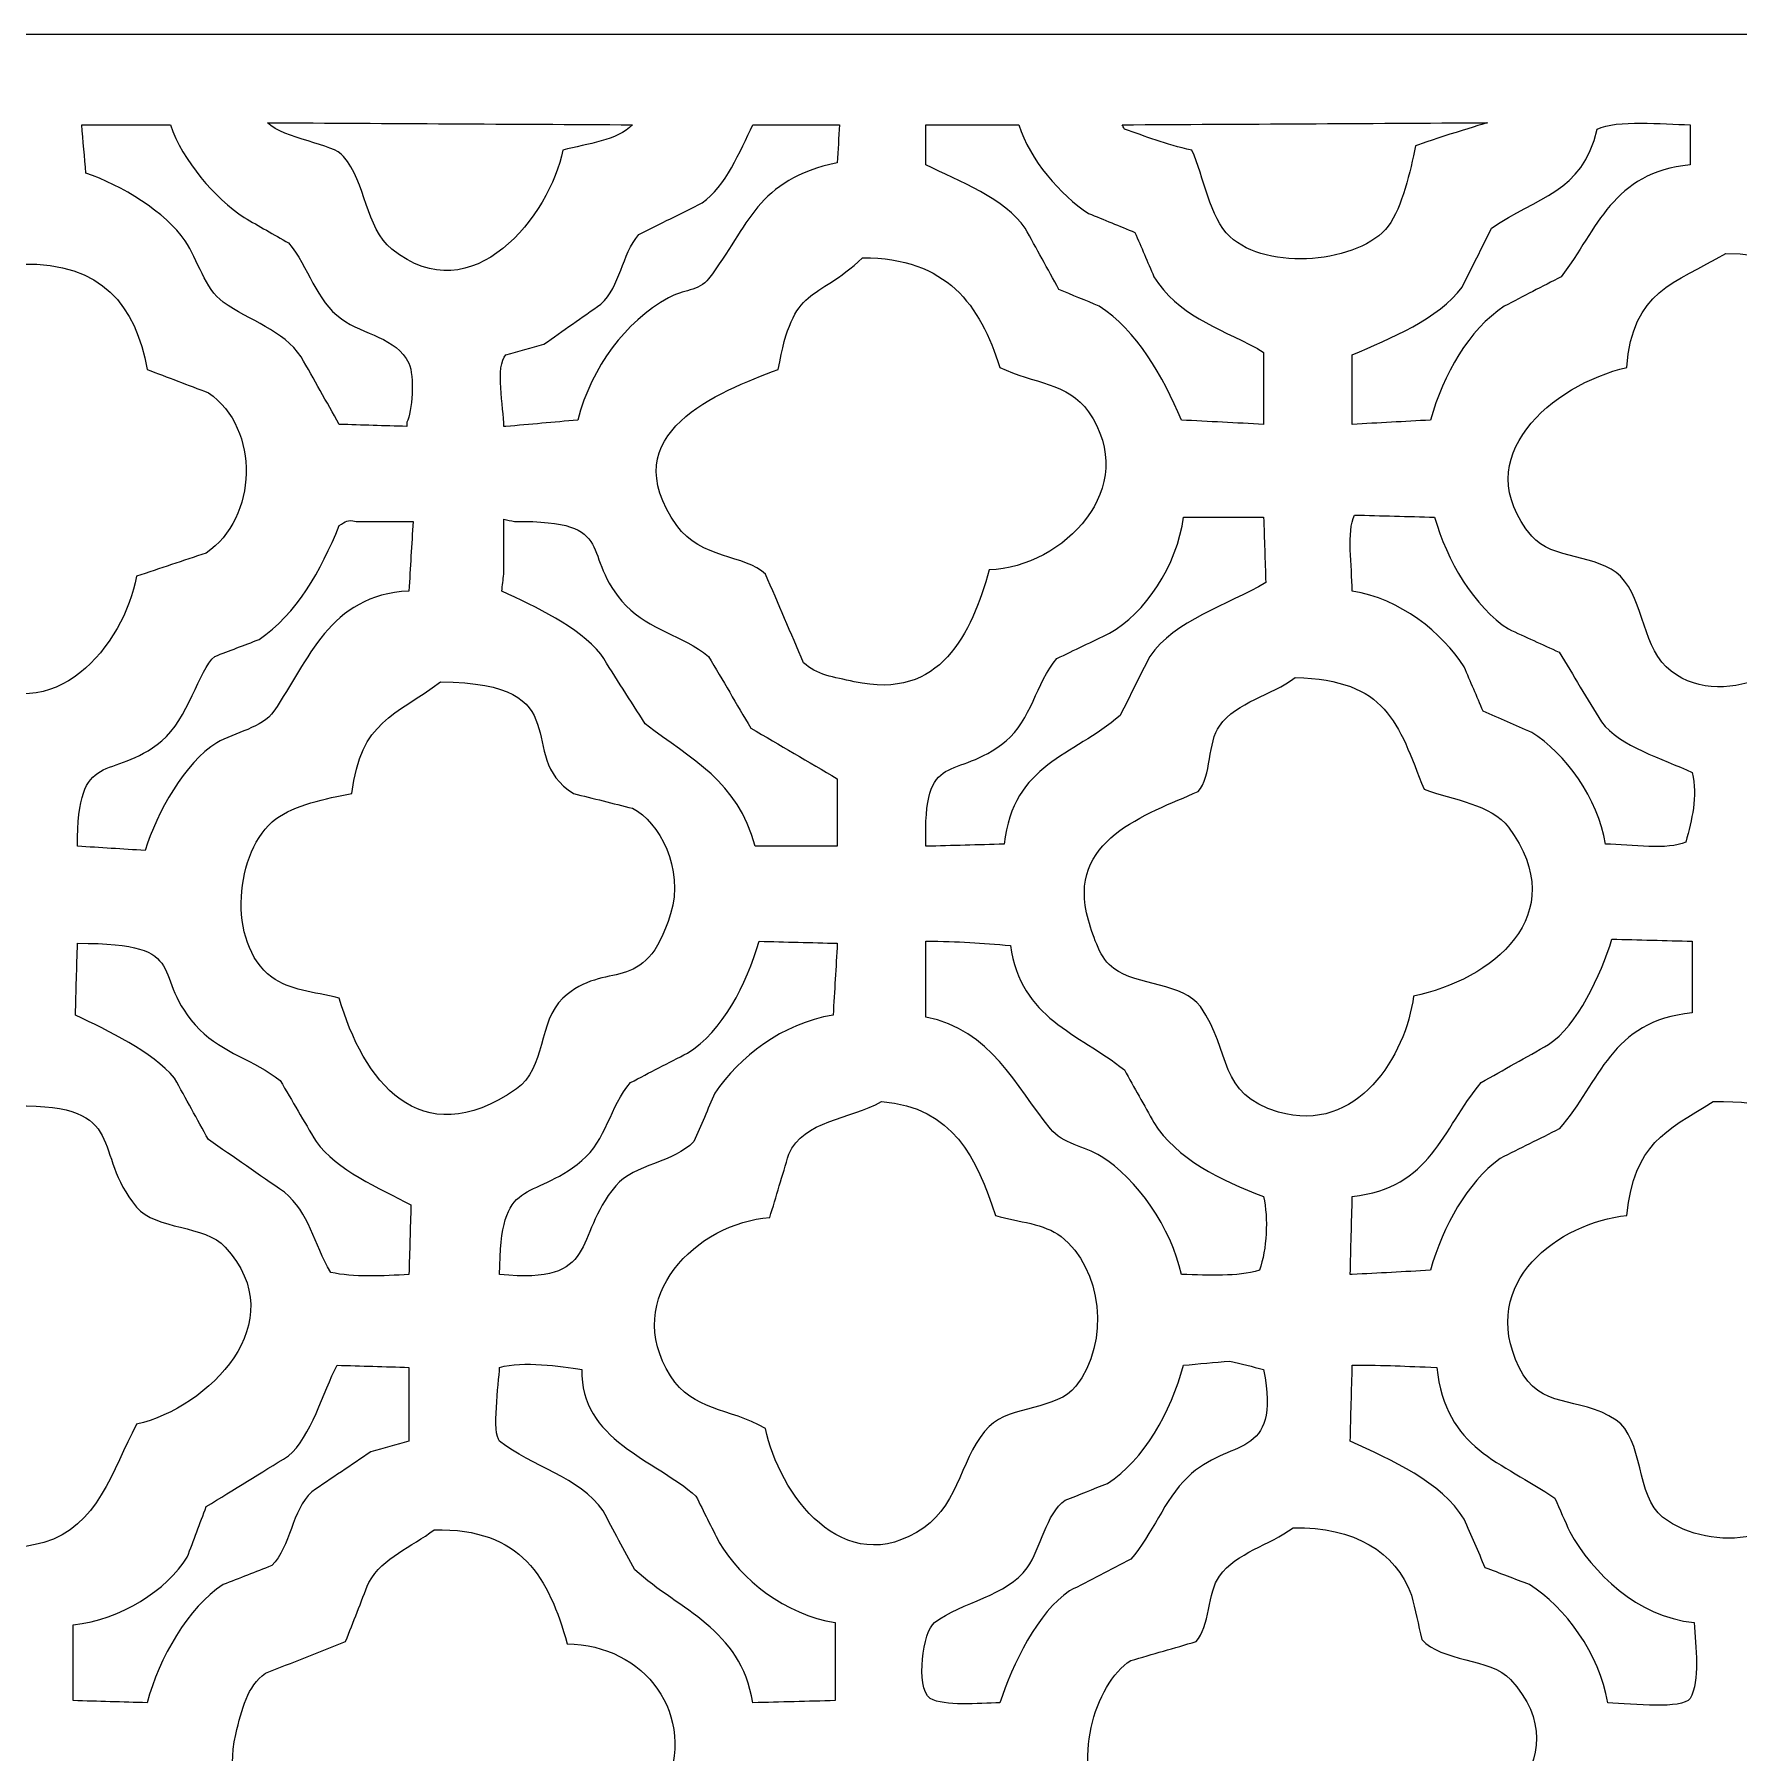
# Model space of a CAD drawing. Header units: centimetres. Extents: x -27.5 to -1.9, y -9.6 to -4.5.
# Drawn here: x -24.982 to -22.491, y -7.04 to -4.528 of the extents above; entities that cross this region are included whole.
import ezdxf

# ---------------------------------------------------------------- set-up
doc = ezdxf.new("R2010")
doc.units = ezdxf.units.CM
doc.header["$MEASUREMENT"] = 0
doc.layers.add('layer 1', color=7, linetype='Continuous')

msp = doc.modelspace()

# ---------------------------------------------------------------- linework, layer by layer
at = {"layer": 'layer 1', "color": 250}
for points, knots in [([(-27.47273, -4.52768), (-27.47273, -4.52768), (-16.31214, -4.52768), (-16.31214, -4.52768), (-16.31214, -4.52768), (-16.31214, -4.52768), (-16.31214, -9.55272), (-16.31214, -9.55272), (-16.31214, -9.55272), (-16.31214, -9.55272), (-27.47273, -9.55272), (-27.47273, -9.55272), (-27.47273, -9.55272), (-27.47273, -9.55272), (-27.47273, -4.52768), (-27.47273, -4.52768)], [0, 0, 0, 0, 0.2, 0.2, 0.2, 0.2, 0.4, 0.4, 0.4, 0.4, 0.6, 0.6, 0.6, 0.6, 1, 1, 1, 1]), ([(-24.91267, -4.65991), (-24.91062, -4.68355), (-24.90856, -4.70721), (-24.9065, -4.73086), (-24.9065, -4.73086), (-24.85527, -4.74753), (-24.78949, -4.78823), (-24.76152, -4.82957), (-24.76152, -4.82957), (-24.74245, -4.85775), (-24.73326, -4.89955), (-24.706, -4.91903), (-24.706, -4.91903), (-24.66715, -4.94678), (-24.61872, -4.95997), (-24.59186, -4.99923), (-24.59186, -4.99923), (-24.57335, -5.03213), (-24.55484, -5.06504), (-24.53633, -5.09794), (-24.53633, -5.09794), (-24.50343, -5.09897), (-24.47052, -5.1), (-24.43762, -5.10102), (-24.43762, -5.10102), (-24.43762, -5.09897), (-24.43762, -5.09691), (-24.43762, -5.09486), (-24.43762, -5.09486), (-24.42951, -5.08), (-24.42604, -5.02737), (-24.43454, -5.00848), (-24.43454, -5.00848), (-24.45321, -4.97068), (-24.50035, -4.96723), (-24.53325, -4.9437), (-24.53325, -4.9437), (-24.57061, -4.91699), (-24.58108, -4.8677), (-24.61037, -4.83265), (-24.61037, -4.83265), (-24.63196, -4.82031), (-24.65356, -4.80797), (-24.67515, -4.79564), (-24.67515, -4.79564), (-24.71838, -4.76672), (-24.76503, -4.71292), (-24.78311, -4.65991), (-24.78311, -4.65991), (-24.8263, -4.65991), (-24.86949, -4.65991), (-24.91267, -4.65991)], [0, 0, 0, 0, 0.0714286, 0.0714286, 0.0714286, 0.0714286, 0.1428571, 0.1428571, 0.1428571, 0.1428571, 0.2142857, 0.2142857, 0.2142857, 0.2142857, 0.2857143, 0.2857143, 0.2857143, 0.2857143, 0.3571429, 0.3571429, 0.3571429, 0.3571429, 0.4285714, 0.4285714, 0.4285714, 0.4285714, 0.5, 0.5, 0.5, 0.5, 0.5714286, 0.5714286, 0.5714286, 0.5714286, 0.6428571, 0.6428571, 0.6428571, 0.6428571, 0.7142857, 0.7142857, 0.7142857, 0.7142857, 0.7857143, 0.7857143, 0.7857143, 0.7857143, 0.8571429, 0.8571429, 0.8571429, 0.8571429, 1, 1, 1, 1]), ([(-24.64122, -4.65682), (-24.61714, -4.68115), (-24.54386, -4.68735), (-24.53017, -4.70618), (-24.53017, -4.70618), (-24.49694, -4.74407), (-24.49846, -4.81011), (-24.45922, -4.84191), (-24.45922, -4.84191), (-24.34106, -4.93764), (-24.22859, -4.79153), (-24.20935, -4.69692), (-24.20935, -4.69692), (-24.17327, -4.68731), (-24.13019, -4.68311), (-24.10756, -4.65991), (-24.10756, -4.65991), (-24.28543, -4.65888), (-24.46335, -4.65785), (-24.64122, -4.65682)], [0, 0, 0, 0, 0.1666667, 0.1666667, 0.1666667, 0.1666667, 0.3333333, 0.3333333, 0.3333333, 0.3333333, 0.5, 0.5, 0.5, 0.5, 0.6666667, 0.6666667, 0.6666667, 0.6666667, 1, 1, 1, 1]), ([(-23.80525, -4.65991), (-23.84741, -4.65991), (-23.88957, -4.65991), (-23.93173, -4.65991), (-23.93173, -4.65991), (-23.95081, -4.69864), (-23.97159, -4.75039), (-24.00576, -4.77404), (-24.00576, -4.77404), (-24.0366, -4.78947), (-24.06746, -4.80489), (-24.0983, -4.82031), (-24.0983, -4.82031), (-24.12412, -4.85016), (-24.12502, -4.89569), (-24.15383, -4.92211), (-24.15383, -4.92211), (-24.18159, -4.94164), (-24.20936, -4.96118), (-24.23712, -4.98072), (-24.23712, -4.98072), (-24.25562, -4.98586), (-24.27413, -4.991), (-24.29264, -4.99614), (-24.29264, -4.99614), (-24.30871, -5.01156), (-24.29591, -5.07438), (-24.29573, -5.10102), (-24.29573, -5.10102), (-24.2947, -5.10102), (-24.29367, -5.10102), (-24.29264, -5.10102), (-24.29264, -5.10102), (-24.25768, -5.09794), (-24.22272, -5.09485), (-24.18776, -5.09177), (-24.18776, -5.09177), (-24.16666, -5.0123), (-24.11907, -4.94923), (-24.05512, -4.91286), (-24.05512, -4.91286), (-24.03435, -4.90104), (-24.0104, -4.90328), (-23.99651, -4.88509), (-23.99651, -4.88509), (-23.93643, -4.80646), (-23.92719, -4.74025), (-23.80834, -4.71543), (-23.80834, -4.71543), (-23.80731, -4.69693), (-23.80628, -4.67841), (-23.80525, -4.65991)], [0, 0, 0, 0, 0.0714286, 0.0714286, 0.0714286, 0.0714286, 0.1428571, 0.1428571, 0.1428571, 0.1428571, 0.2142857, 0.2142857, 0.2142857, 0.2142857, 0.2857143, 0.2857143, 0.2857143, 0.2857143, 0.3571429, 0.3571429, 0.3571429, 0.3571429, 0.4285714, 0.4285714, 0.4285714, 0.4285714, 0.5, 0.5, 0.5, 0.5, 0.5714286, 0.5714286, 0.5714286, 0.5714286, 0.6428571, 0.6428571, 0.6428571, 0.6428571, 0.7142857, 0.7142857, 0.7142857, 0.7142857, 0.7857143, 0.7857143, 0.7857143, 0.7857143, 0.8571429, 0.8571429, 0.8571429, 0.8571429, 1, 1, 1, 1]), ([(-23.67878, -4.65991), (-23.67878, -4.67944), (-23.67878, -4.69898), (-23.67878, -4.71852), (-23.67878, -4.71852), (-23.63142, -4.74211), (-23.56231, -4.76824), (-23.53379, -4.81106), (-23.53379, -4.81106), (-23.51734, -4.84088), (-23.50089, -4.8707), (-23.48444, -4.90052), (-23.48444, -4.90052), (-23.4649, -4.90874), (-23.44536, -4.91697), (-23.42583, -4.92519), (-23.42583, -4.92519), (-23.37058, -4.96004), (-23.33202, -5.02815), (-23.30552, -5.09177), (-23.30552, -5.09177), (-23.26543, -5.09383), (-23.22532, -5.09588), (-23.18522, -5.09794), (-23.18522, -5.09794), (-23.18522, -5.06298), (-23.18522, -5.02802), (-23.18522, -4.99306), (-23.18522, -4.99306), (-23.1883, -4.991), (-23.19139, -4.98895), (-23.19447, -4.98689), (-23.19447, -4.98689), (-23.25578, -4.95497), (-23.30988, -4.93815), (-23.34562, -4.88201), (-23.34562, -4.88201), (-23.35488, -4.86042), (-23.36413, -4.83882), (-23.37339, -4.81723), (-23.37339, -4.81723), (-23.39601, -4.80798), (-23.41863, -4.79872), (-23.44125, -4.78947), (-23.44125, -4.78947), (-23.48208, -4.76253), (-23.52714, -4.71104), (-23.54305, -4.65991), (-23.54305, -4.65991), (-23.58829, -4.65991), (-23.63354, -4.65991), (-23.67878, -4.65991)], [0, 0, 0, 0, 0.0714286, 0.0714286, 0.0714286, 0.0714286, 0.1428571, 0.1428571, 0.1428571, 0.1428571, 0.2142857, 0.2142857, 0.2142857, 0.2142857, 0.2857143, 0.2857143, 0.2857143, 0.2857143, 0.3571429, 0.3571429, 0.3571429, 0.3571429, 0.4285714, 0.4285714, 0.4285714, 0.4285714, 0.5, 0.5, 0.5, 0.5, 0.5714286, 0.5714286, 0.5714286, 0.5714286, 0.6428571, 0.6428571, 0.6428571, 0.6428571, 0.7142857, 0.7142857, 0.7142857, 0.7142857, 0.7857143, 0.7857143, 0.7857143, 0.7857143, 0.8571429, 0.8571429, 0.8571429, 0.8571429, 1, 1, 1, 1]), ([(-22.85824, -4.65682), (-23.0361, -4.65785), (-23.21403, -4.65888), (-23.3919, -4.65991), (-23.3919, -4.65991), (-23.39087, -4.66196), (-23.38984, -4.66402), (-23.38881, -4.66608), (-23.38881, -4.66608), (-23.35774, -4.67671), (-23.32935, -4.68895), (-23.2901, -4.69692), (-23.2901, -4.69692), (-23.27258, -4.73596), (-23.2641, -4.79547), (-23.23457, -4.8234), (-23.23457, -4.8234), (-23.1806, -4.87446), (-23.04399, -4.86228), (-23.00322, -4.80797), (-23.00322, -4.80797), (-22.98261, -4.78053), (-22.971, -4.72794), (-22.96312, -4.69076), (-22.96312, -4.69076), (-22.94512, -4.68327), (-22.85824, -4.65682), (-22.85824, -4.65682)], [0, 0, 0, 0, 0.125, 0.125, 0.125, 0.125, 0.25, 0.25, 0.25, 0.25, 0.375, 0.375, 0.375, 0.375, 0.5, 0.5, 0.5, 0.5, 0.625, 0.625, 0.625, 0.625, 0.75, 0.75, 0.75, 0.75, 1, 1, 1, 1]), ([(-22.5621, -4.65991), (-22.60283, -4.65907), (-22.66806, -4.65224), (-22.69783, -4.66608), (-22.69783, -4.66608), (-22.71875, -4.76086), (-22.78667, -4.76455), (-22.85207, -4.81106), (-22.85207, -4.81106), (-22.86646, -4.83985), (-22.88086, -4.86864), (-22.89525, -4.89743), (-22.89525, -4.89743), (-22.92925, -4.94311), (-23.00002, -4.97273), (-23.05566, -4.99614), (-23.05566, -4.99614), (-23.05566, -5.03007), (-23.05566, -5.06401), (-23.05566, -5.09794), (-23.05566, -5.09794), (-23.01762, -5.09588), (-22.97957, -5.09383), (-22.94152, -5.09177), (-22.94152, -5.09177), (-22.92192, -5.02414), (-22.88598, -4.95995), (-22.83356, -4.92519), (-22.83356, -4.92519), (-22.8058, -4.9108), (-22.77803, -4.8964), (-22.75027, -4.88201), (-22.75027, -4.88201), (-22.69692, -4.81167), (-22.67528, -4.72985), (-22.5621, -4.71852), (-22.5621, -4.71852), (-22.5621, -4.69898), (-22.5621, -4.67944), (-22.5621, -4.65991)], [0, 0, 0, 0, 0.0909091, 0.0909091, 0.0909091, 0.0909091, 0.1818182, 0.1818182, 0.1818182, 0.1818182, 0.2727273, 0.2727273, 0.2727273, 0.2727273, 0.3636364, 0.3636364, 0.3636364, 0.3636364, 0.4545455, 0.4545455, 0.4545455, 0.4545455, 0.5454545, 0.5454545, 0.5454545, 0.5454545, 0.6363636, 0.6363636, 0.6363636, 0.6363636, 0.7272727, 0.7272727, 0.7272727, 0.7272727, 0.8181818, 0.8181818, 0.8181818, 0.8181818, 1, 1, 1, 1]), ([(-22.50966, -4.84808), (-22.58559, -4.89258), (-22.64545, -4.90169), (-22.65464, -5.01465), (-22.65464, -5.01465), (-22.76265, -5.04), (-22.88989, -5.1461), (-22.79346, -5.26143), (-22.79346, -5.26143), (-22.76414, -5.29649), (-22.6954, -5.28772), (-22.6639, -5.32004), (-22.6639, -5.32004), (-22.6282, -5.35666), (-22.63131, -5.42767), (-22.58986, -5.45885), (-22.58986, -5.45885), (-22.50701, -5.52119), (-22.38247, -5.44333), (-22.35234, -5.38174), (-22.35234, -5.38174), (-22.34823, -5.35809), (-22.34411, -5.33443), (-22.34, -5.31079), (-22.34, -5.31079), (-22.26241, -5.28943), (-22.10385, -5.21521), (-22.18268, -5.09794), (-22.18268, -5.09794), (-22.21598, -5.04839), (-22.27766, -5.03593), (-22.33383, -5.00848), (-22.33383, -5.00848), (-22.35328, -4.9141), (-22.39512, -4.84793), (-22.50966, -4.84808)], [0, 0, 0, 0, 0.1, 0.1, 0.1, 0.1, 0.2, 0.2, 0.2, 0.2, 0.3, 0.3, 0.3, 0.3, 0.4, 0.4, 0.4, 0.4, 0.5, 0.5, 0.5, 0.5, 0.6, 0.6, 0.6, 0.6, 0.7, 0.7, 0.7, 0.7, 0.8, 0.8, 0.8, 0.8, 1, 1, 1, 1]), ([(-24.99905, -4.8635), (-25.03259, -4.88447), (-25.07582, -4.89927), (-25.09776, -4.93136), (-25.09776, -4.93136), (-25.10907, -4.96324), (-25.12038, -4.99512), (-25.13169, -5.02699), (-25.13169, -5.02699), (-25.1502, -5.0311), (-25.16871, -5.03522), (-25.18722, -5.03933), (-25.18722, -5.03933), (-25.23676, -5.06237), (-25.32164, -5.12411), (-25.29827, -5.21516), (-25.29827, -5.21516), (-25.27218, -5.3168), (-25.21606, -5.27309), (-25.1502, -5.32004), (-25.1502, -5.32004), (-25.10798, -5.35014), (-25.11934, -5.43559), (-25.07616, -5.46502), (-25.07616, -5.46502), (-24.95395, -5.54834), (-24.85084, -5.42002), (-24.83247, -5.32004), (-24.83247, -5.32004), (-24.79854, -5.30873), (-24.7646, -5.29742), (-24.73067, -5.28611), (-24.73067, -5.28611), (-24.65615, -5.23556), (-24.65097, -5.10409), (-24.72759, -5.05167), (-24.72759, -5.05167), (-24.75741, -5.04036), (-24.78723, -5.02905), (-24.81705, -5.01774), (-24.81705, -5.01774), (-24.83329, -4.92474), (-24.88391, -4.861), (-24.99905, -4.8635)], [0, 0, 0, 0, 0.0833333, 0.0833333, 0.0833333, 0.0833333, 0.1666667, 0.1666667, 0.1666667, 0.1666667, 0.25, 0.25, 0.25, 0.25, 0.3333333, 0.3333333, 0.3333333, 0.3333333, 0.4166667, 0.4166667, 0.4166667, 0.4166667, 0.5, 0.5, 0.5, 0.5, 0.5833333, 0.5833333, 0.5833333, 0.5833333, 0.6666667, 0.6666667, 0.6666667, 0.6666667, 0.75, 0.75, 0.75, 0.75, 0.8333333, 0.8333333, 0.8333333, 0.8333333, 1, 1, 1, 1]), ([(-23.77132, -4.85425), (-23.84115, -4.92061), (-23.87232, -4.89073), (-23.89471, -5.01774), (-23.89471, -5.01774), (-23.98097, -5.05024), (-24.13918, -5.11016), (-24.04278, -5.24601), (-24.04278, -5.24601), (-24.00822, -5.29471), (-23.94265, -5.28847), (-23.91322, -5.31696), (-23.91322, -5.31696), (-23.89471, -5.36014), (-23.8762, -5.40333), (-23.85769, -5.44652), (-23.85769, -5.44652), (-23.83906, -5.46424), (-23.81399, -5.46758), (-23.78366, -5.47428), (-23.78366, -5.47428), (-23.65667, -5.50233), (-23.61271, -5.40359), (-23.58624, -5.31079), (-23.58624, -5.31079), (-23.4774, -5.30668), (-23.3642, -5.19049), (-23.44125, -5.07943), (-23.44125, -5.07943), (-23.47109, -5.03643), (-23.52122, -5.03904), (-23.57081, -5.01465), (-23.57081, -5.01465), (-23.59953, -4.92343), (-23.64814, -4.85443), (-23.77132, -4.85425)], [0, 0, 0, 0, 0.1, 0.1, 0.1, 0.1, 0.2, 0.2, 0.2, 0.2, 0.3, 0.3, 0.3, 0.3, 0.4, 0.4, 0.4, 0.4, 0.5, 0.5, 0.5, 0.5, 0.6, 0.6, 0.6, 0.6, 0.7, 0.7, 0.7, 0.7, 0.8, 0.8, 0.8, 0.8, 1, 1, 1, 1]), ([(-24.91884, -5.71489), (-24.88594, -5.71694), (-24.85303, -5.719), (-24.82013, -5.72106), (-24.82013, -5.72106), (-24.80242, -5.66551), (-24.76232, -5.59197), (-24.71525, -5.56374), (-24.71525, -5.56374), (-24.68879, -5.54786), (-24.64892, -5.54213), (-24.63196, -5.51746), (-24.63196, -5.51746), (-24.58083, -5.44311), (-24.55124, -5.34771), (-24.43454, -5.34163), (-24.43454, -5.34163), (-24.43248, -5.30771), (-24.43043, -5.27377), (-24.42837, -5.23984), (-24.42837, -5.23984), (-24.45613, -5.23984), (-24.4839, -5.23984), (-24.51166, -5.23984), (-24.51166, -5.23984), (-24.52555, -5.23698), (-24.52582, -5.23944), (-24.53633, -5.24601), (-24.53633, -5.24601), (-24.56326, -5.31187), (-24.59822, -5.37515), (-24.65356, -5.41258), (-24.65356, -5.41258), (-24.67515, -5.42081), (-24.69674, -5.42904), (-24.71833, -5.43726), (-24.71833, -5.43726), (-24.74126, -5.45683), (-24.75763, -5.52942), (-24.79545, -5.56065), (-24.79545, -5.56065), (-24.87006, -5.62225), (-24.91935, -5.56739), (-24.91884, -5.71489)], [0, 0, 0, 0, 0.0833333, 0.0833333, 0.0833333, 0.0833333, 0.1666667, 0.1666667, 0.1666667, 0.1666667, 0.25, 0.25, 0.25, 0.25, 0.3333333, 0.3333333, 0.3333333, 0.3333333, 0.4166667, 0.4166667, 0.4166667, 0.4166667, 0.5, 0.5, 0.5, 0.5, 0.5833333, 0.5833333, 0.5833333, 0.5833333, 0.6666667, 0.6666667, 0.6666667, 0.6666667, 0.75, 0.75, 0.75, 0.75, 0.8333333, 0.8333333, 0.8333333, 0.8333333, 1, 1, 1, 1]), ([(-23.80834, -5.71489), (-23.80834, -5.68199), (-23.80834, -5.64908), (-23.80834, -5.61618), (-23.80834, -5.61618), (-23.85049, -5.5915), (-23.89266, -5.56682), (-23.93481, -5.54214), (-23.93481, -5.54214), (-23.95537, -5.50719), (-23.97594, -5.47222), (-23.99651, -5.43726), (-23.99651, -5.43726), (-24.03469, -5.40617), (-24.08339, -5.39823), (-24.11681, -5.36323), (-24.11681, -5.36323), (-24.18842, -5.28823), (-24.12291, -5.23858), (-24.2803, -5.23984), (-24.2803, -5.23984), (-24.28544, -5.23881), (-24.29058, -5.23778), (-24.29573, -5.23675), (-24.29573, -5.23675), (-24.29573, -5.26348), (-24.29573, -5.29023), (-24.29573, -5.31696), (-24.29573, -5.31696), (-24.29675, -5.32518), (-24.29778, -5.33341), (-24.29881, -5.34163), (-24.29881, -5.34163), (-24.24862, -5.36565), (-24.18733, -5.39299), (-24.15383, -5.43418), (-24.15383, -5.43418), (-24.13224, -5.46811), (-24.11064, -5.50204), (-24.08905, -5.53597), (-24.08905, -5.53597), (-24.02123, -5.5886), (-23.95378, -5.61876), (-23.92864, -5.71489), (-23.92864, -5.71489), (-23.88854, -5.71489), (-23.84843, -5.71489), (-23.80834, -5.71489)], [0, 0, 0, 0, 0.0769231, 0.0769231, 0.0769231, 0.0769231, 0.1538462, 0.1538462, 0.1538462, 0.1538462, 0.2307692, 0.2307692, 0.2307692, 0.2307692, 0.3076923, 0.3076923, 0.3076923, 0.3076923, 0.3846154, 0.3846154, 0.3846154, 0.3846154, 0.4615385, 0.4615385, 0.4615385, 0.4615385, 0.5384615, 0.5384615, 0.5384615, 0.5384615, 0.6153846, 0.6153846, 0.6153846, 0.6153846, 0.6923077, 0.6923077, 0.6923077, 0.6923077, 0.7692308, 0.7692308, 0.7692308, 0.7692308, 0.8461538, 0.8461538, 0.8461538, 0.8461538, 1, 1, 1, 1]), ([(-23.67878, -5.71489), (-23.64074, -5.71386), (-23.60268, -5.71283), (-23.56464, -5.7118), (-23.56464, -5.7118), (-23.55049, -5.59315), (-23.46498, -5.58421), (-23.39498, -5.52363), (-23.39498, -5.52363), (-23.38059, -5.49485), (-23.36619, -5.46605), (-23.35179, -5.43726), (-23.35179, -5.43726), (-23.31513, -5.38465), (-23.23891, -5.36229), (-23.18213, -5.3293), (-23.18213, -5.3293), (-23.18316, -5.29742), (-23.18419, -5.26554), (-23.18522, -5.23367), (-23.18522, -5.23367), (-23.22429, -5.23367), (-23.26337, -5.23367), (-23.30244, -5.23367), (-23.30244, -5.23367), (-23.31133, -5.30383), (-23.35885, -5.37503), (-23.41041, -5.40333), (-23.41041, -5.40333), (-23.43611, -5.41567), (-23.46182, -5.42801), (-23.48752, -5.44035), (-23.48752, -5.44035), (-23.51782, -5.47658), (-23.5254, -5.53054), (-23.56156, -5.56065), (-23.56156, -5.56065), (-23.63628, -5.62288), (-23.68367, -5.56686), (-23.67878, -5.71489)], [0, 0, 0, 0, 0.0909091, 0.0909091, 0.0909091, 0.0909091, 0.1818182, 0.1818182, 0.1818182, 0.1818182, 0.2727273, 0.2727273, 0.2727273, 0.2727273, 0.3636364, 0.3636364, 0.3636364, 0.3636364, 0.4545455, 0.4545455, 0.4545455, 0.4545455, 0.5454545, 0.5454545, 0.5454545, 0.5454545, 0.6363636, 0.6363636, 0.6363636, 0.6363636, 0.7272727, 0.7272727, 0.7272727, 0.7272727, 0.8181818, 0.8181818, 0.8181818, 0.8181818, 1, 1, 1, 1]), ([(-23.05257, -5.23058), (-23.06386, -5.25492), (-23.05641, -5.30479), (-23.05566, -5.34163), (-23.05566, -5.34163), (-22.98563, -5.35278), (-22.92423, -5.40254), (-22.89217, -5.45268), (-22.89217, -5.45268), (-22.88291, -5.47428), (-22.87366, -5.49587), (-22.86441, -5.51746), (-22.86441, -5.51746), (-22.84076, -5.52775), (-22.8171, -5.53803), (-22.79346, -5.54831), (-22.79346, -5.54831), (-22.74458, -5.57907), (-22.69635, -5.6443), (-22.68549, -5.7118), (-22.68549, -5.7118), (-22.64692, -5.7126), (-22.59463, -5.72095), (-22.56827, -5.70872), (-22.56827, -5.70872), (-22.55932, -5.6758), (-22.55063, -5.6429), (-22.55902, -5.60692), (-22.55902, -5.60692), (-22.60248, -5.58662), (-22.66393, -5.56954), (-22.69166, -5.53289), (-22.69166, -5.53289), (-22.71222, -5.49896), (-22.73279, -5.46502), (-22.75335, -5.43109), (-22.75335, -5.43109), (-22.77803, -5.41978), (-22.80271, -5.40847), (-22.82739, -5.39716), (-22.82739, -5.39716), (-22.87661, -5.36588), (-22.91834, -5.29608), (-22.93535, -5.23367), (-22.93535, -5.23367), (-22.97442, -5.23264), (-23.01351, -5.23161), (-23.05257, -5.23058)], [0, 0, 0, 0, 0.0769231, 0.0769231, 0.0769231, 0.0769231, 0.1538462, 0.1538462, 0.1538462, 0.1538462, 0.2307692, 0.2307692, 0.2307692, 0.2307692, 0.3076923, 0.3076923, 0.3076923, 0.3076923, 0.3846154, 0.3846154, 0.3846154, 0.3846154, 0.4615385, 0.4615385, 0.4615385, 0.4615385, 0.5384615, 0.5384615, 0.5384615, 0.5384615, 0.6153846, 0.6153846, 0.6153846, 0.6153846, 0.6923077, 0.6923077, 0.6923077, 0.6923077, 0.7692308, 0.7692308, 0.7692308, 0.7692308, 0.8461538, 0.8461538, 0.8461538, 0.8461538, 1, 1, 1, 1]), ([(-24.38827, -5.47428), (-24.45478, -5.52506), (-24.50461, -5.5301), (-24.51783, -5.63777), (-24.51783, -5.63777), (-24.55591, -5.64496), (-24.60225, -5.65466), (-24.62888, -5.67479), (-24.62888, -5.67479), (-24.68921, -5.72038), (-24.70111, -5.85678), (-24.63505, -5.90614), (-24.63505, -5.90614), (-24.60828, -5.92614), (-24.57504, -5.92713), (-24.53633, -5.93699), (-24.53633, -5.93699), (-24.502, -6.05541), (-24.41961, -6.16836), (-24.27722, -6.06963), (-24.27722, -6.06963), (-24.23462, -6.0401), (-24.24566, -5.97057), (-24.20935, -5.93699), (-24.20935, -5.93699), (-24.14604, -5.87844), (-24.09008, -5.93799), (-24.05203, -5.8136), (-24.05203, -5.8136), (-24.03168, -5.74706), (-24.06905, -5.67921), (-24.10756, -5.65936), (-24.10756, -5.65936), (-24.13634, -5.65216), (-24.16514, -5.64497), (-24.19393, -5.63777), (-24.19393, -5.63777), (-24.28383, -5.58192), (-24.17941, -5.47698), (-24.38827, -5.47428)], [0, 0, 0, 0, 0.0909091, 0.0909091, 0.0909091, 0.0909091, 0.1818182, 0.1818182, 0.1818182, 0.1818182, 0.2727273, 0.2727273, 0.2727273, 0.2727273, 0.3636364, 0.3636364, 0.3636364, 0.3636364, 0.4545455, 0.4545455, 0.4545455, 0.4545455, 0.5454545, 0.5454545, 0.5454545, 0.5454545, 0.6363636, 0.6363636, 0.6363636, 0.6363636, 0.7272727, 0.7272727, 0.7272727, 0.7272727, 0.8181818, 0.8181818, 0.8181818, 0.8181818, 1, 1, 1, 1]), ([(-23.13895, -5.46811), (-23.17496, -5.49486), (-23.22354, -5.50304), (-23.25, -5.53906), (-23.25, -5.53906), (-23.26651, -5.56154), (-23.26165, -5.61322), (-23.28085, -5.63468), (-23.28085, -5.63468), (-23.35605, -5.66842), (-23.47565, -5.70489), (-23.44125, -5.82285), (-23.44125, -5.82285), (-23.43347, -5.84954), (-23.42384, -5.87938), (-23.40424, -5.8938), (-23.40424, -5.8938), (-23.37083, -5.91837), (-23.30149, -5.91549), (-23.27776, -5.94933), (-23.27776, -5.94933), (-23.23103, -6.01596), (-23.25363, -6.07739), (-23.16363, -6.10356), (-23.16363, -6.10356), (-23.04831, -6.1371), (-22.97722, -6.02091), (-22.9662, -5.9339), (-22.9662, -5.9339), (-22.85324, -5.91128), (-22.73176, -5.81615), (-22.82739, -5.68712), (-22.82739, -5.68712), (-22.85219, -5.65366), (-22.90824, -5.647), (-22.95078, -5.6316), (-22.95078, -5.6316), (-22.98948, -5.53343), (-23.00502, -5.47183), (-23.13895, -5.46811)], [0, 0, 0, 0, 0.0909091, 0.0909091, 0.0909091, 0.0909091, 0.1818182, 0.1818182, 0.1818182, 0.1818182, 0.2727273, 0.2727273, 0.2727273, 0.2727273, 0.3636364, 0.3636364, 0.3636364, 0.3636364, 0.4545455, 0.4545455, 0.4545455, 0.4545455, 0.5454545, 0.5454545, 0.5454545, 0.5454545, 0.6363636, 0.6363636, 0.6363636, 0.6363636, 0.7272727, 0.7272727, 0.7272727, 0.7272727, 0.8181818, 0.8181818, 0.8181818, 0.8181818, 1, 1, 1, 1]), ([(-23.80834, -5.85679), (-23.84638, -5.85576), (-23.88443, -5.85473), (-23.92247, -5.8537), (-23.92247, -5.8537), (-23.94169, -5.91728), (-23.97553, -5.98558), (-24.02735, -6.01719), (-24.02735, -6.01719), (-24.05511, -6.03159), (-24.08288, -6.04598), (-24.11064, -6.06038), (-24.11064, -6.06038), (-24.14084, -6.09549), (-24.14608, -6.14485), (-24.18159, -6.17451), (-24.18159, -6.17451), (-24.25648, -6.23708), (-24.30178, -6.19195), (-24.30189, -6.34109), (-24.30189, -6.34109), (-24.15405, -6.3558), (-24.19619, -6.28738), (-24.13223, -6.21153), (-24.13223, -6.21153), (-24.10486, -6.17907), (-24.04652, -6.17753), (-24.0181, -6.14675), (-24.0181, -6.14675), (-24.00782, -6.1231), (-23.99753, -6.09945), (-23.98725, -6.0758), (-23.98725, -6.0758), (-23.95201, -6.02289), (-23.88931, -5.97426), (-23.81451, -5.96167), (-23.81451, -5.96167), (-23.81245, -5.92671), (-23.81039, -5.89174), (-23.80834, -5.85679)], [0, 0, 0, 0, 0.0909091, 0.0909091, 0.0909091, 0.0909091, 0.1818182, 0.1818182, 0.1818182, 0.1818182, 0.2727273, 0.2727273, 0.2727273, 0.2727273, 0.3636364, 0.3636364, 0.3636364, 0.3636364, 0.4545455, 0.4545455, 0.4545455, 0.4545455, 0.5454545, 0.5454545, 0.5454545, 0.5454545, 0.6363636, 0.6363636, 0.6363636, 0.6363636, 0.7272727, 0.7272727, 0.7272727, 0.7272727, 0.8181818, 0.8181818, 0.8181818, 0.8181818, 1, 1, 1, 1]), ([(-23.67878, -5.8537), (-23.67878, -5.89071), (-23.67878, -5.92774), (-23.67878, -5.96475), (-23.67878, -5.96475), (-23.58434, -5.9828), (-23.54752, -6.06539), (-23.49678, -6.12824), (-23.49678, -6.12824), (-23.47936, -6.14981), (-23.44726, -6.15334), (-23.42274, -6.16834), (-23.42274, -6.16834), (-23.37106, -6.19996), (-23.31953, -6.27366), (-23.30552, -6.34109), (-23.30552, -6.34109), (-23.2629, -6.34206), (-23.22537, -6.34459), (-23.19139, -6.33492), (-23.19139, -6.33492), (-23.18043, -6.3034), (-23.17837, -6.25966), (-23.18522, -6.22695), (-23.18522, -6.22695), (-23.24777, -6.20407), (-23.31334, -6.17094), (-23.34562, -6.11899), (-23.34562, -6.11899), (-23.36002, -6.09328), (-23.37442, -6.06757), (-23.38881, -6.04187), (-23.38881, -6.04187), (-23.45717, -5.98733), (-23.53944, -5.96762), (-23.55539, -5.85987), (-23.55539, -5.85987), (-23.59785, -5.85686), (-23.63043, -5.85359), (-23.67878, -5.8537)], [0, 0, 0, 0, 0.0909091, 0.0909091, 0.0909091, 0.0909091, 0.1818182, 0.1818182, 0.1818182, 0.1818182, 0.2727273, 0.2727273, 0.2727273, 0.2727273, 0.3636364, 0.3636364, 0.3636364, 0.3636364, 0.4545455, 0.4545455, 0.4545455, 0.4545455, 0.5454545, 0.5454545, 0.5454545, 0.5454545, 0.6363636, 0.6363636, 0.6363636, 0.6363636, 0.7272727, 0.7272727, 0.7272727, 0.7272727, 0.8181818, 0.8181818, 0.8181818, 0.8181818, 1, 1, 1, 1]), ([(-22.55902, -5.8537), (-22.59809, -5.85267), (-22.63717, -5.85164), (-22.67624, -5.85062), (-22.67624, -5.85062), (-22.69247, -5.90319), (-22.72664, -5.97687), (-22.76878, -6.00485), (-22.76878, -6.00485), (-22.80168, -6.02336), (-22.83459, -6.04187), (-22.86749, -6.06038), (-22.86749, -6.06038), (-22.92481, -6.12943), (-22.94035, -6.21462), (-23.05566, -6.22695), (-23.05566, -6.22695), (-23.05669, -6.265), (-23.05772, -6.30305), (-23.05874, -6.34109), (-23.05874, -6.34109), (-23.05772, -6.34109), (-23.05669, -6.34109), (-23.05566, -6.34109), (-23.05566, -6.34109), (-23.01762, -6.33903), (-22.97957, -6.33698), (-22.94152, -6.33492), (-22.94152, -6.33492), (-22.92237, -6.26886), (-22.8886, -6.20793), (-22.83973, -6.17143), (-22.83973, -6.17143), (-22.81094, -6.15703), (-22.78214, -6.14264), (-22.75335, -6.12824), (-22.75335, -6.12824), (-22.69246, -6.05869), (-22.67945, -5.97052), (-22.55902, -5.95858), (-22.55902, -5.95858), (-22.55902, -5.92362), (-22.55902, -5.88866), (-22.55902, -5.8537)], [0, 0, 0, 0, 0.0833333, 0.0833333, 0.0833333, 0.0833333, 0.1666667, 0.1666667, 0.1666667, 0.1666667, 0.25, 0.25, 0.25, 0.25, 0.3333333, 0.3333333, 0.3333333, 0.3333333, 0.4166667, 0.4166667, 0.4166667, 0.4166667, 0.5, 0.5, 0.5, 0.5, 0.5833333, 0.5833333, 0.5833333, 0.5833333, 0.6666667, 0.6666667, 0.6666667, 0.6666667, 0.75, 0.75, 0.75, 0.75, 0.8333333, 0.8333333, 0.8333333, 0.8333333, 1, 1, 1, 1]), ([(-24.91884, -5.85679), (-24.91987, -5.89174), (-24.9209, -5.92671), (-24.92193, -5.96167), (-24.92193, -5.96167), (-24.87295, -5.98561), (-24.81062, -6.0141), (-24.77695, -6.05421), (-24.77695, -6.05421), (-24.76049, -6.08402), (-24.74404, -6.11385), (-24.72759, -6.14367), (-24.72759, -6.14367), (-24.69058, -6.16937), (-24.65355, -6.19508), (-24.61654, -6.22078), (-24.61654, -6.22078), (-24.57911, -6.25048), (-24.57452, -6.29576), (-24.54867, -6.338), (-24.54867, -6.338), (-24.51659, -6.34546), (-24.47103, -6.34317), (-24.43454, -6.34109), (-24.43454, -6.34109), (-24.43351, -6.30716), (-24.43248, -6.27322), (-24.43145, -6.23929), (-24.43145, -6.23929), (-24.47878, -6.21431), (-24.53955, -6.18873), (-24.57027, -6.14675), (-24.57027, -6.14675), (-24.58775, -6.11693), (-24.60523, -6.08711), (-24.62271, -6.05729), (-24.62271, -6.05729), (-24.66044, -6.02758), (-24.7069, -6.01682), (-24.73993, -5.98326), (-24.73993, -5.98326), (-24.81893, -5.90298), (-24.74352, -5.85656), (-24.91884, -5.85679)], [0, 0, 0, 0, 0.0833333, 0.0833333, 0.0833333, 0.0833333, 0.1666667, 0.1666667, 0.1666667, 0.1666667, 0.25, 0.25, 0.25, 0.25, 0.3333333, 0.3333333, 0.3333333, 0.3333333, 0.4166667, 0.4166667, 0.4166667, 0.4166667, 0.5, 0.5, 0.5, 0.5, 0.5833333, 0.5833333, 0.5833333, 0.5833333, 0.6666667, 0.6666667, 0.6666667, 0.6666667, 0.75, 0.75, 0.75, 0.75, 0.8333333, 0.8333333, 0.8333333, 0.8333333, 1, 1, 1, 1]), ([(-25.0083, -6.09431), (-25.0899, -6.15485), (-25.11567, -6.1287), (-25.13786, -6.2578), (-25.13786, -6.2578), (-25.24818, -6.29661), (-25.38823, -6.37037), (-25.2705, -6.50766), (-25.2705, -6.50766), (-25.24481, -6.53762), (-25.17161, -6.54538), (-25.15328, -6.56936), (-25.15328, -6.56936), (-25.10711, -6.62977), (-25.10594, -6.77222), (-24.9682, -6.73285), (-24.9682, -6.73285), (-24.8894, -6.71033), (-24.86794, -6.62706), (-24.83247, -6.56011), (-24.83247, -6.56011), (-24.72753, -6.5355), (-24.60164, -6.41151), (-24.70291, -6.30099), (-24.70291, -6.30099), (-24.73283, -6.26834), (-24.8038, -6.27608), (-24.83247, -6.24238), (-24.83247, -6.24238), (-24.8998, -6.16323), (-24.8406, -6.09248), (-25.0083, -6.09431)], [0, 0, 0, 0, 0.1111111, 0.1111111, 0.1111111, 0.1111111, 0.2222222, 0.2222222, 0.2222222, 0.2222222, 0.3333333, 0.3333333, 0.3333333, 0.3333333, 0.4444444, 0.4444444, 0.4444444, 0.4444444, 0.5555556, 0.5555556, 0.5555556, 0.5555556, 0.6666667, 0.6666667, 0.6666667, 0.6666667, 0.7777778, 0.7777778, 0.7777778, 0.7777778, 1, 1, 1, 1]), ([(-23.74356, -6.08814), (-23.79011, -6.11421), (-23.85759, -6.11535), (-23.87929, -6.16526), (-23.87929, -6.16526), (-23.88854, -6.1961), (-23.89779, -6.22696), (-23.90705, -6.2578), (-23.90705, -6.2578), (-24.01293, -6.26474), (-24.12528, -6.37484), (-24.05203, -6.48916), (-24.05203, -6.48916), (-24.01875, -6.5411), (-23.96829, -6.53517), (-23.91322, -6.56627), (-23.91322, -6.56627), (-23.89439, -6.65999), (-23.7996, -6.79259), (-23.68186, -6.71126), (-23.68186, -6.71126), (-23.62929, -6.67494), (-23.6262, -6.60201), (-23.58624, -6.56319), (-23.58624, -6.56319), (-23.55475, -6.53261), (-23.48722, -6.53923), (-23.45976, -6.50458), (-23.45976, -6.50458), (-23.40854, -6.43995), (-23.42246, -6.33095), (-23.48135, -6.28556), (-23.48135, -6.28556), (-23.5063, -6.26634), (-23.54237, -6.26472), (-23.57698, -6.25472), (-23.57698, -6.25472), (-23.60532, -6.17114), (-23.63825, -6.0967), (-23.74356, -6.08814)], [0, 0, 0, 0, 0.0909091, 0.0909091, 0.0909091, 0.0909091, 0.1818182, 0.1818182, 0.1818182, 0.1818182, 0.2727273, 0.2727273, 0.2727273, 0.2727273, 0.3636364, 0.3636364, 0.3636364, 0.3636364, 0.4545455, 0.4545455, 0.4545455, 0.4545455, 0.5454545, 0.5454545, 0.5454545, 0.5454545, 0.6363636, 0.6363636, 0.6363636, 0.6363636, 0.7272727, 0.7272727, 0.7272727, 0.7272727, 0.8181818, 0.8181818, 0.8181818, 0.8181818, 1, 1, 1, 1]), ([(-22.52817, -6.08814), (-22.59942, -6.13266), (-22.64218, -6.14833), (-22.65464, -6.25472), (-22.65464, -6.25472), (-22.75284, -6.26531), (-22.87264, -6.35104), (-22.81197, -6.47682), (-22.81197, -6.47682), (-22.78112, -6.54076), (-22.72658, -6.51658), (-22.67007, -6.55394), (-22.67007, -6.55394), (-22.63015, -6.58032), (-22.64075, -6.66673), (-22.6022, -6.69583), (-22.6022, -6.69583), (-22.5271, -6.75253), (-22.40891, -6.72536), (-22.36468, -6.65882), (-22.36468, -6.65882), (-22.34649, -6.63145), (-22.34431, -6.59623), (-22.33383, -6.56011), (-22.33383, -6.56011), (-22.2236, -6.54316), (-22.09857, -6.44116), (-22.19193, -6.3195), (-22.19193, -6.3195), (-22.21025, -6.29563), (-22.24675, -6.27048), (-22.27831, -6.26089), (-22.27831, -6.26089), (-22.29665, -6.25531), (-22.31574, -6.25951), (-22.32766, -6.24855), (-22.32766, -6.24855), (-22.38457, -6.15144), (-22.36486, -6.08556), (-22.52817, -6.08814)], [0, 0, 0, 0, 0.0909091, 0.0909091, 0.0909091, 0.0909091, 0.1818182, 0.1818182, 0.1818182, 0.1818182, 0.2727273, 0.2727273, 0.2727273, 0.2727273, 0.3636364, 0.3636364, 0.3636364, 0.3636364, 0.4545455, 0.4545455, 0.4545455, 0.4545455, 0.5454545, 0.5454545, 0.5454545, 0.5454545, 0.6363636, 0.6363636, 0.6363636, 0.6363636, 0.7272727, 0.7272727, 0.7272727, 0.7272727, 0.8181818, 0.8181818, 0.8181818, 0.8181818, 1, 1, 1, 1]), ([(-24.92501, -6.96421), (-24.88903, -6.96523), (-24.85303, -6.96626), (-24.81705, -6.96729), (-24.81705, -6.96729), (-24.7998, -6.90172), (-24.75707, -6.82749), (-24.706, -6.79455), (-24.706, -6.79455), (-24.68235, -6.78529), (-24.65869, -6.77604), (-24.63505, -6.76678), (-24.63505, -6.76678), (-24.60674, -6.73886), (-24.60611, -6.68582), (-24.57644, -6.65882), (-24.57644, -6.65882), (-24.54765, -6.63928), (-24.51885, -6.61974), (-24.49006, -6.60021), (-24.49006, -6.60021), (-24.47156, -6.59507), (-24.45305, -6.58992), (-24.43454, -6.58478), (-24.43454, -6.58478), (-24.43454, -6.5488), (-24.43454, -6.5128), (-24.43454, -6.47682), (-24.43454, -6.47682), (-24.4695, -6.47579), (-24.50446, -6.47476), (-24.53942, -6.47373), (-24.53942, -6.47373), (-24.55958, -6.51245), (-24.5779, -6.57856), (-24.61037, -6.60638), (-24.61037, -6.60638), (-24.65047, -6.63105), (-24.69058, -6.65573), (-24.73067, -6.68041), (-24.73067, -6.68041), (-24.73993, -6.70508), (-24.74918, -6.72977), (-24.75844, -6.75444), (-24.75844, -6.75444), (-24.78814, -6.80217), (-24.85556, -6.84605), (-24.92501, -6.85316), (-24.92501, -6.85316), (-24.92501, -6.89017), (-24.92501, -6.92719), (-24.92501, -6.96421)], [0, 0, 0, 0, 0.0714286, 0.0714286, 0.0714286, 0.0714286, 0.1428571, 0.1428571, 0.1428571, 0.1428571, 0.2142857, 0.2142857, 0.2142857, 0.2142857, 0.2857143, 0.2857143, 0.2857143, 0.2857143, 0.3571429, 0.3571429, 0.3571429, 0.3571429, 0.4285714, 0.4285714, 0.4285714, 0.4285714, 0.5, 0.5, 0.5, 0.5, 0.5714286, 0.5714286, 0.5714286, 0.5714286, 0.6428571, 0.6428571, 0.6428571, 0.6428571, 0.7142857, 0.7142857, 0.7142857, 0.7142857, 0.7857143, 0.7857143, 0.7857143, 0.7857143, 0.8571429, 0.8571429, 0.8571429, 0.8571429, 1, 1, 1, 1]), ([(-23.81142, -6.96421), (-23.81142, -6.92616), (-23.81142, -6.88811), (-23.81142, -6.85007), (-23.81142, -6.85007), (-23.88449, -6.83884), (-23.94913, -6.78648), (-23.98108, -6.73285), (-23.98108, -6.73285), (-23.99239, -6.71023), (-24.0037, -6.68761), (-24.01501, -6.66499), (-24.01501, -6.66499), (-24.07389, -6.61241), (-24.18509, -6.58269), (-24.18159, -6.4799), (-24.18159, -6.4799), (-24.21351, -6.47504), (-24.26709, -6.46727), (-24.30189, -6.47682), (-24.30189, -6.47682), (-24.3033, -6.50074), (-24.31331, -6.57346), (-24.30189, -6.58478), (-24.30189, -6.58478), (-24.25473, -6.62204), (-24.18516, -6.63699), (-24.15074, -6.68658), (-24.15074, -6.68658), (-24.13532, -6.71537), (-24.11989, -6.74416), (-24.10447, -6.77295), (-24.10447, -6.77295), (-24.03744, -6.83315), (-23.95044, -6.85783), (-23.93173, -6.96729), (-23.93173, -6.96729), (-23.89163, -6.96626), (-23.85152, -6.96523), (-23.81142, -6.96421)], [0, 0, 0, 0, 0.0909091, 0.0909091, 0.0909091, 0.0909091, 0.1818182, 0.1818182, 0.1818182, 0.1818182, 0.2727273, 0.2727273, 0.2727273, 0.2727273, 0.3636364, 0.3636364, 0.3636364, 0.3636364, 0.4545455, 0.4545455, 0.4545455, 0.4545455, 0.5454545, 0.5454545, 0.5454545, 0.5454545, 0.6363636, 0.6363636, 0.6363636, 0.6363636, 0.7272727, 0.7272727, 0.7272727, 0.7272727, 0.8181818, 0.8181818, 0.8181818, 0.8181818, 1, 1, 1, 1]), ([(-23.23457, -6.46756), (-23.25719, -6.46962), (-23.27982, -6.47168), (-23.30244, -6.47373), (-23.30244, -6.47373), (-23.32108, -6.54224), (-23.36006, -6.61238), (-23.41349, -6.64648), (-23.41349, -6.64648), (-23.43405, -6.6547), (-23.45462, -6.66293), (-23.47518, -6.67116), (-23.47518, -6.67116), (-23.50351, -6.69058), (-23.5106, -6.74174), (-23.53071, -6.76987), (-23.53071, -6.76987), (-23.56017, -6.81108), (-23.6259, -6.8195), (-23.66644, -6.85007), (-23.66644, -6.85007), (-23.68251, -6.86219), (-23.69493, -6.9434), (-23.67261, -6.96112), (-23.67261, -6.96112), (-23.65165, -6.97281), (-23.60208, -6.968), (-23.57081, -6.96729), (-23.57081, -6.96729), (-23.55253, -6.91182), (-23.51469, -6.8333), (-23.46901, -6.8038), (-23.46901, -6.8038), (-23.4392, -6.78838), (-23.40937, -6.77295), (-23.37956, -6.75753), (-23.37956, -6.75753), (-23.34717, -6.72025), (-23.33127, -6.6715), (-23.29627, -6.63722), (-23.29627, -6.63722), (-23.23654, -6.57874), (-23.15865, -6.61472), (-23.18522, -6.4799), (-23.18522, -6.4799), (-23.20167, -6.47579), (-23.21812, -6.47168), (-23.23457, -6.46756)], [0, 0, 0, 0, 0.0769231, 0.0769231, 0.0769231, 0.0769231, 0.1538462, 0.1538462, 0.1538462, 0.1538462, 0.2307692, 0.2307692, 0.2307692, 0.2307692, 0.3076923, 0.3076923, 0.3076923, 0.3076923, 0.3846154, 0.3846154, 0.3846154, 0.3846154, 0.4615385, 0.4615385, 0.4615385, 0.4615385, 0.5384615, 0.5384615, 0.5384615, 0.5384615, 0.6153846, 0.6153846, 0.6153846, 0.6153846, 0.6923077, 0.6923077, 0.6923077, 0.6923077, 0.7692308, 0.7692308, 0.7692308, 0.7692308, 0.8461538, 0.8461538, 0.8461538, 0.8461538, 1, 1, 1, 1]), ([(-23.05566, -6.47373), (-23.05669, -6.51075), (-23.05772, -6.54777), (-23.05874, -6.58478), (-23.05874, -6.58478), (-22.99818, -6.61264), (-22.92564, -6.64395), (-22.89217, -6.69892), (-22.89217, -6.69892), (-22.88189, -6.72257), (-22.8716, -6.74622), (-22.86132, -6.76987), (-22.86132, -6.76987), (-22.83973, -6.77809), (-22.81813, -6.78632), (-22.79654, -6.79455), (-22.79654, -6.79455), (-22.74467, -6.82703), (-22.69397, -6.89585), (-22.68241, -6.96729), (-22.68241, -6.96729), (-22.64423, -6.96877), (-22.57418, -6.97732), (-22.5621, -6.96112), (-22.5621, -6.96112), (-22.5469, -6.93497), (-22.55399, -6.88524), (-22.55593, -6.85007), (-22.55593, -6.85007), (-22.64032, -6.8412), (-22.70364, -6.77768), (-22.73793, -6.71743), (-22.73793, -6.71743), (-22.74513, -6.70098), (-22.75233, -6.68452), (-22.75952, -6.66807), (-22.75952, -6.66807), (-22.83753, -6.61463), (-22.91918, -6.59684), (-22.93227, -6.47682), (-22.93227, -6.47682), (-22.97902, -6.4753), (-23.00604, -6.47327), (-23.05566, -6.47373)], [0, 0, 0, 0, 0.0833333, 0.0833333, 0.0833333, 0.0833333, 0.1666667, 0.1666667, 0.1666667, 0.1666667, 0.25, 0.25, 0.25, 0.25, 0.3333333, 0.3333333, 0.3333333, 0.3333333, 0.4166667, 0.4166667, 0.4166667, 0.4166667, 0.5, 0.5, 0.5, 0.5, 0.5833333, 0.5833333, 0.5833333, 0.5833333, 0.6666667, 0.6666667, 0.6666667, 0.6666667, 0.75, 0.75, 0.75, 0.75, 0.8333333, 0.8333333, 0.8333333, 0.8333333, 1, 1, 1, 1]), ([(-24.39752, -6.71434), (-24.43093, -6.73991), (-24.47178, -6.75394), (-24.49315, -6.79146), (-24.49315, -6.79146), (-24.50446, -6.82025), (-24.51577, -6.84905), (-24.52708, -6.87783), (-24.52708, -6.87783), (-24.56615, -6.89326), (-24.60523, -6.90868), (-24.6443, -6.9241), (-24.6443, -6.9241), (-24.67079, -6.9433), (-24.67855, -6.97569), (-24.68749, -7.01356), (-24.68749, -7.01356), (-24.71599, -7.13437), (-24.6089, -7.15248), (-24.53325, -7.19248), (-24.53325, -7.19248), (-24.51348, -7.28318), (-24.42037, -7.42272), (-24.30189, -7.33746), (-24.30189, -7.33746), (-24.25264, -7.30201), (-24.24296, -7.21526), (-24.20318, -7.18322), (-24.20318, -7.18322), (-24.15469, -7.14416), (-24.08892, -7.15836), (-24.06129, -7.09685), (-24.06129, -7.09685), (-24.01052, -6.98385), (-24.09109, -6.88264), (-24.20318, -6.88092), (-24.20318, -6.88092), (-24.23009, -6.78505), (-24.26909, -6.71192), (-24.39752, -6.71434)], [0, 0, 0, 0, 0.0909091, 0.0909091, 0.0909091, 0.0909091, 0.1818182, 0.1818182, 0.1818182, 0.1818182, 0.2727273, 0.2727273, 0.2727273, 0.2727273, 0.3636364, 0.3636364, 0.3636364, 0.3636364, 0.4545455, 0.4545455, 0.4545455, 0.4545455, 0.5454545, 0.5454545, 0.5454545, 0.5454545, 0.6363636, 0.6363636, 0.6363636, 0.6363636, 0.7272727, 0.7272727, 0.7272727, 0.7272727, 0.8181818, 0.8181818, 0.8181818, 0.8181818, 1, 1, 1, 1]), ([(-23.14203, -6.71126), (-23.1772, -6.73746), (-23.22411, -6.74704), (-23.25, -6.78221), (-23.25, -6.78221), (-23.26678, -6.805), (-23.26408, -6.85675), (-23.28393, -6.87783), (-23.28393, -6.87783), (-23.3158, -6.88709), (-23.34768, -6.89634), (-23.37956, -6.9056), (-23.37956, -6.9056), (-23.4328, -6.93883), (-23.46693, -7.05953), (-23.41966, -7.1277), (-23.41966, -7.1277), (-23.38951, -7.17117), (-23.33379, -7.15892), (-23.2901, -7.18939), (-23.2901, -7.18939), (-23.25186, -7.21606), (-23.25961, -7.29606), (-23.22224, -7.32512), (-23.22224, -7.32512), (-23.09852, -7.42133), (-22.9839, -7.30433), (-22.96312, -7.18939), (-22.96312, -7.18939), (-22.85948, -7.16724), (-22.71781, -7.04905), (-22.8243, -6.93336), (-22.8243, -6.93336), (-22.85376, -6.90136), (-22.92636, -6.90747), (-22.95386, -6.87475), (-22.95386, -6.87475), (-22.959, -6.85316), (-22.96415, -6.83156), (-22.96929, -6.80997), (-22.96929, -6.80997), (-22.99267, -6.74577), (-23.05237, -6.71047), (-23.14203, -6.71126)], [0, 0, 0, 0, 0.0833333, 0.0833333, 0.0833333, 0.0833333, 0.1666667, 0.1666667, 0.1666667, 0.1666667, 0.25, 0.25, 0.25, 0.25, 0.3333333, 0.3333333, 0.3333333, 0.3333333, 0.4166667, 0.4166667, 0.4166667, 0.4166667, 0.5, 0.5, 0.5, 0.5, 0.5833333, 0.5833333, 0.5833333, 0.5833333, 0.6666667, 0.6666667, 0.6666667, 0.6666667, 0.75, 0.75, 0.75, 0.75, 0.8333333, 0.8333333, 0.8333333, 0.8333333, 1, 1, 1, 1])]:
    msp.add_open_spline(points, degree=3, knots=knots, dxfattribs=at)

doc.saveas('drawing.dxf')
